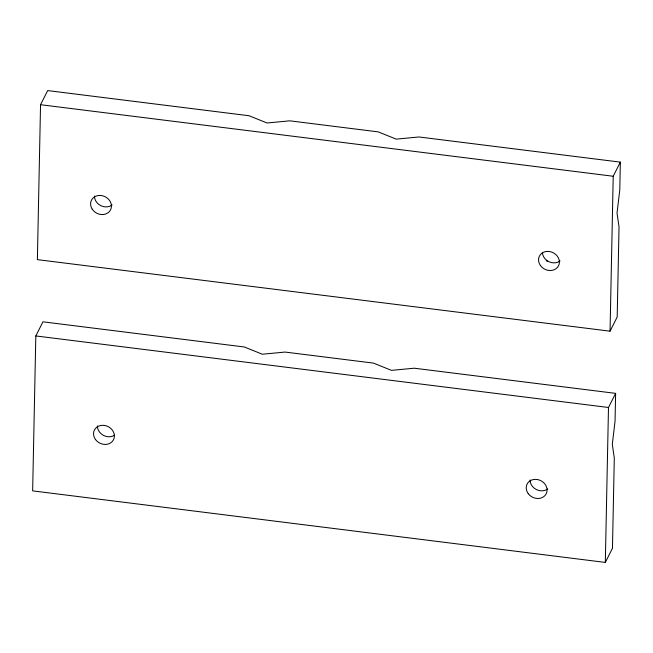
<?xml version="1.0" encoding="UTF-8"?>
<svg xmlns="http://www.w3.org/2000/svg" width="653" height="653" viewBox="0 0 653 653"><rect width="100%" height="100%" fill="white"/><g stroke="black" fill="none" stroke-linecap="round" stroke-linejoin="round"><path stroke-width="0.98" d="M35.817 335.944L32.65 490.868L605.323 562.421L612.457 548.291L614.302 458.112L612.302 444.318L615.061 421.112L615.624 393.367L414.239 368.202L391.498 370.365L373.508 363.117L285.067 352.065L262.326 354.228L244.344 346.98L42.951 321.815L35.817 335.944L608.49 407.488L615.624 393.367M40.543 104.709L37.376 259.633L610.049 331.185L617.183 317.056L619.028 226.877L617.028 213.082L619.787 189.876L620.35 162.132L418.957 136.967L396.216 139.138L378.234 131.882L289.793 120.829L267.053 122.993L249.071 115.744L47.677 90.579L40.543 104.709L613.216 176.253L620.35 162.132M605.323 562.421L608.49 407.488M610.049 331.185L613.216 176.253M547.761 488.901A10.717 9.256 26.8 0 1 536.342 489.538A10.717 9.256 26.8 0 1 530.081 479.971M114.569 435.208A10.717 9.256 26.8 0 1 103.345 435.314A10.717 9.256 26.8 0 1 97.395 425.911M560.07 260.931A10.717 9.256 26.8 0 1 548.977 261.722A10.717 9.256 26.8 0 1 542.406 252.629M547.345 261.331A19.606 16.929 26.8 0 1 546.251 260.661M112.12 204.969A10.717 9.256 26.8 0 1 100.701 205.605A10.717 9.256 26.8 0 1 94.44 196.039M528.253 493.668A10.717 9.256 26.8 0 0 546.218 493.758A10.717 9.256 26.8 0 0 535.484 479.359A10.717 9.256 26.8 0 0 528.253 493.668M95.567 439.608A10.717 9.256 26.8 0 0 113.532 439.706A10.717 9.256 26.8 0 0 102.799 425.299A10.717 9.256 26.8 0 0 95.567 439.608M540.57 265.698A10.717 9.256 26.8 0 0 558.535 265.795A10.717 9.256 26.8 0 0 547.794 251.389A10.717 9.256 26.8 0 0 540.57 265.698M92.228 209.18A10.717 9.256 26.8 0 0 110.284 210.356A10.717 9.256 26.8 0 0 100.521 195.451A10.717 9.256 26.8 0 0 92.228 209.18"/></g></svg>
